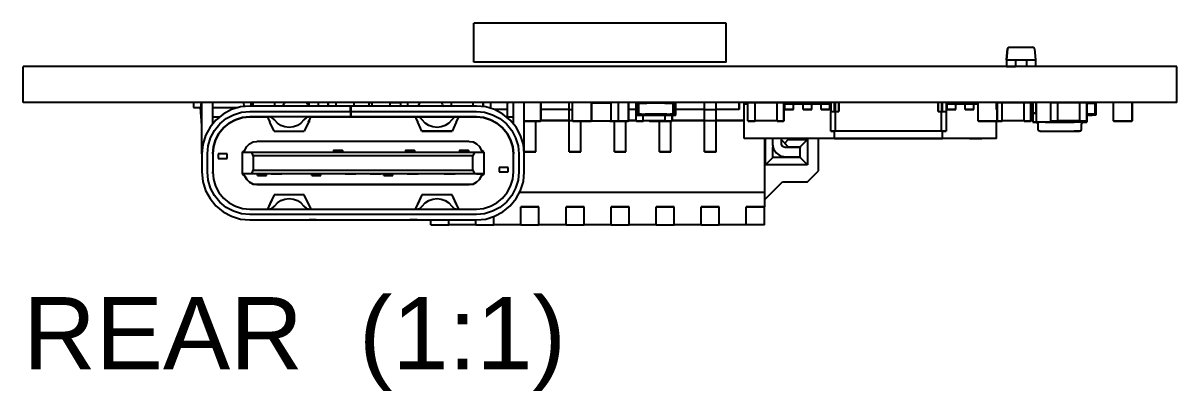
# Model space of a CAD drawing. Header units: millimetres. Extents: x -50 to 227, y -72 to 118.
# Drawn here: x 140.91 to 172.91, y 22.92 to 33.13 of the extents above; entities that cross this region are included whole.
import ezdxf

# ---------------------------------------------------------------- set-up
doc = ezdxf.new("R2010")
doc.units = ezdxf.units.MM
doc.layers.add('LABELS', color=7, linetype='Continuous')
doc.layers.add('VISIBLE', color=7, linetype='Continuous')
doc.styles.get("Standard").update_dxf_attribs({"font": 'arial.ttf'})

msp = doc.modelspace()

# ---------------------------------------------------------------- linework, layer by layer
at = {"layer": 'VISIBLE'}
for points in [[(160.41, 33.127), (153.41, 33.127)], [(153.41, 32.047), (153.41, 33.127)], [(160.41, 32.047), (160.41, 33.127)], [(168.212, 32.412), (168.185, 32.107)], [(168.185, 32.107), (168.212, 32.412)], [(168.262, 32.457), (168.228, 32.444), (168.212, 32.412)], [(168.212, 32.412), (168.228, 32.444), (168.262, 32.457)], [(168.262, 32.457), (168.909, 32.457)], [(168.959, 32.412), (168.943, 32.444), (168.909, 32.457)], [(168.959, 32.412), (168.985, 32.107)], [(160.41, 32.047), (153.41, 32.047)], [(168.185, 32.107), (168.335, 32.107)], [(168.185, 32.107), (168.185, 31.927)], [(168.335, 32.107), (168.435, 32.107)], [(168.435, 32.107), (168.435, 31.927)], [(168.435, 32.107), (168.439, 32.107), (168.45, 32.107), (168.468, 32.107), (168.492, 32.107), (168.52, 32.107), (168.552, 32.107), (168.585, 32.107), (168.619, 32.107), (168.65, 32.107), (168.679, 32.107), (168.703, 32.107), (168.721, 32.107), (168.732, 32.107), (168.735, 32.107)], [(168.735, 32.107), (168.835, 32.107)], [(168.735, 32.107), (168.735, 31.927)], [(168.835, 32.107), (168.985, 32.107)], [(168.985, 32.107), (168.985, 31.927)], [(168.985, 32.107), (168.985, 32.107)], [(172.91, 31.927), (140.91, 31.927)], [(140.91, 30.927), (140.91, 31.927)], [(168.185, 31.927), (168.235, 31.927)], [(168.235, 31.927), (168.335, 31.927)], [(168.335, 31.927), (168.435, 31.927)], [(172.91, 30.927), (172.91, 31.927)], [(172.91, 30.927), (140.91, 30.927)], [(145.845, 30.927), (145.635, 30.927)], [(145.635, 30.927), (145.635, 30.787)], [(145.635, 30.787), (145.835, 30.787)], [(145.845, 30.927), (145.835, 30.787)], [(145.835, 30.787), (145.871, 30.787)], [(145.871, 30.286), (145.835, 30.787)], [(145.871, 29.497), (145.871, 30.927)], [(147.201, 30.827), (146.941, 30.801), (146.692, 30.726), (146.462, 30.603), (146.26, 30.437), (146.095, 30.236), (145.972, 30.006), (145.896, 29.756), (145.871, 29.497)], [(146.171, 30.338), (146.171, 30.927)], [(146.171, 30.787), (146.877, 30.787)], [(147.026, 30.927), (147.033, 30.816)], [(147.235, 30.927), (147.026, 30.927)], [(149.991, 30.827), (147.201, 30.827)], [(147.235, 30.827), (147.235, 30.927)], [(147.291, 30.827), (147.291, 30.839), (147.291, 30.851), (147.291, 30.863), (147.291, 30.873), (147.291, 30.883), (147.291, 30.892), (147.291, 30.9), (147.291, 30.907), (147.291, 30.913), (147.291, 30.918), (147.291, 30.922), (147.291, 30.925), (147.291, 30.926), (147.291, 30.927)], [(147.891, 30.827), (147.891, 30.839), (147.891, 30.851), (147.891, 30.863), (147.891, 30.873), (147.891, 30.883), (147.891, 30.892), (147.891, 30.9), (147.891, 30.907), (147.891, 30.913), (147.891, 30.918), (147.891, 30.922), (147.891, 30.925), (147.891, 30.926), (147.891, 30.927)], [(148.141, 30.877), (148.126, 30.841), (148.091, 30.827)], [(148.141, 30.877), (148.155, 30.912), (148.19, 30.927), (148.19, 30.927)], [(148.791, 30.877), (148.776, 30.912), (148.741, 30.927), (148.741, 30.927)], [(148.791, 30.877), (148.805, 30.841), (148.84, 30.827)], [(148.846, 30.827), (148.846, 30.9), (148.846, 30.927)], [(149.101, 30.827), (149.101, 30.839), (149.101, 30.851), (149.101, 30.863), (149.101, 30.873), (149.101, 30.883), (149.101, 30.892), (149.101, 30.9), (149.101, 30.907), (149.101, 30.913), (149.101, 30.918), (149.101, 30.922), (149.101, 30.925), (149.101, 30.926), (149.101, 30.927)], [(149.361, 30.927), (149.373, 30.915)], [(149.373, 30.827), (149.373, 30.915)], [(149.373, 30.915), (149.373, 30.827)], [(149.373, 30.915), (149.373, 30.827)], [(149.373, 30.827), (149.373, 30.915)], [(149.591, 30.827), (149.591, 30.839), (149.591, 30.851), (149.591, 30.863), (149.591, 30.873), (149.591, 30.883), (149.591, 30.892), (149.591, 30.9), (149.591, 30.907), (149.591, 30.913), (149.591, 30.918), (149.591, 30.922), (149.591, 30.925), (149.591, 30.926), (149.591, 30.927)], [(149.991, 30.677), (149.991, 30.827)], [(150.011, 30.827), (149.991, 30.827)], [(150.011, 30.677), (150.011, 30.827)], [(153.481, 30.827), (150.011, 30.827)], [(150.091, 30.827), (150.091, 30.839), (150.091, 30.851), (150.091, 30.863), (150.091, 30.873), (150.091, 30.883), (150.091, 30.892), (150.091, 30.9), (150.091, 30.907), (150.091, 30.913), (150.091, 30.918), (150.091, 30.922), (150.091, 30.925), (150.091, 30.926), (150.091, 30.927)], [(150.51, 30.907), (150.51, 30.927)], [(150.51, 30.827), (150.51, 30.927)], [(150.51, 30.927), (150.591, 30.927)], [(150.51, 30.827), (150.51, 30.907)], [(150.591, 30.827), (150.591, 30.839), (150.591, 30.851), (150.591, 30.863), (150.591, 30.873), (150.591, 30.883), (150.591, 30.892), (150.591, 30.9), (150.591, 30.907), (150.591, 30.913), (150.591, 30.918), (150.591, 30.922), (150.591, 30.925), (150.591, 30.926), (150.591, 30.927)], [(151.091, 30.927), (151.385, 30.927)], [(151.091, 30.827), (151.091, 30.839), (151.091, 30.851), (151.091, 30.863), (151.091, 30.873), (151.091, 30.883), (151.091, 30.892), (151.091, 30.9), (151.091, 30.907), (151.091, 30.913), (151.091, 30.918), (151.091, 30.922), (151.091, 30.925), (151.091, 30.926), (151.091, 30.927)], [(151.385, 30.915), (151.091, 30.915)], [(151.385, 30.827), (151.385, 30.927)], [(151.581, 30.827), (151.581, 30.839), (151.581, 30.851), (151.581, 30.863), (151.581, 30.873), (151.581, 30.883), (151.581, 30.892), (151.581, 30.9), (151.581, 30.907), (151.581, 30.913), (151.581, 30.918), (151.581, 30.922), (151.581, 30.925), (151.581, 30.926), (151.581, 30.927)], [(151.891, 30.877), (151.876, 30.841), (151.841, 30.827)], [(151.891, 30.877), (151.905, 30.912), (151.94, 30.927), (151.94, 30.927)], [(152.541, 30.877), (152.526, 30.912), (152.491, 30.927), (152.491, 30.927)], [(152.541, 30.877), (152.555, 30.841), (152.59, 30.827)], [(152.791, 30.827), (152.791, 30.839), (152.791, 30.851), (152.791, 30.863), (152.791, 30.873), (152.791, 30.883), (152.791, 30.892), (152.791, 30.9), (152.791, 30.907), (152.791, 30.913), (152.791, 30.918), (152.791, 30.922), (152.791, 30.925), (152.791, 30.926), (152.791, 30.927)], [(153.391, 30.827), (153.391, 30.839), (153.391, 30.851), (153.391, 30.863), (153.391, 30.873), (153.391, 30.883), (153.391, 30.892), (153.391, 30.9), (153.391, 30.907), (153.391, 30.913), (153.391, 30.918), (153.391, 30.922), (153.391, 30.925), (153.391, 30.926), (153.391, 30.927)], [(154.811, 29.497), (154.785, 29.756), (154.709, 30.006), (154.586, 30.236), (154.421, 30.437), (154.219, 30.603), (153.989, 30.726), (153.74, 30.801), (153.481, 30.827)], [(153.66, 30.927), (153.672, 30.915)], [(153.672, 30.915), (153.672, 30.813)], [(153.672, 30.813), (153.672, 30.915)], [(153.672, 30.813), (153.672, 30.915)], [(153.672, 30.915), (153.672, 30.813)], [(153.878, 30.927), (153.878, 30.766)], [(154.348, 30.727), (153.986, 30.727)], [(154.348, 30.915), (154.36, 30.927)], [(154.348, 30.527), (154.348, 30.915)], [(154.511, 30.338), (154.511, 30.927)], [(154.811, 29.497), (154.811, 30.927)], [(155.261, 30.927), (155.273, 30.915)], [(155.273, 30.415), (155.273, 30.915)], [(155.273, 30.915), (155.273, 30.415)], [(155.273, 30.915), (155.273, 30.415)], [(155.273, 30.415), (155.273, 30.915)], [(156.058, 30.727), (155.273, 30.727)], [(156.058, 30.727), (156.058, 30.927)], [(156.058, 30.427), (156.058, 30.727)], [(156.058, 30.727), (156.149, 30.727)], [(156.149, 30.915), (156.161, 30.927)], [(156.149, 30.415), (156.149, 30.915)], [(156.661, 30.927), (156.673, 30.915)], [(156.673, 30.415), (156.673, 30.915)], [(156.673, 30.915), (156.673, 30.415)], [(156.673, 30.915), (156.673, 30.415)], [(156.673, 30.415), (156.673, 30.915)], [(156.673, 30.915), (157.21, 30.915)], [(157.173, 30.915), (157.185, 30.927)], [(157.222, 30.927), (157.21, 30.915)], [(157.21, 30.915), (157.21, 30.415)], [(157.41, 30.915), (157.398, 30.927)], [(157.41, 30.915), (157.41, 30.415)], [(157.685, 30.927), (157.697, 30.915)], [(157.697, 30.915), (157.697, 30.415)], [(157.697, 30.415), (157.697, 30.915)], [(157.697, 30.415), (157.697, 30.915)], [(157.697, 30.915), (157.697, 30.415)], [(157.911, 30.727), (157.697, 30.727)], [(157.911, 30.927), (157.911, 30.577)], [(157.911, 30.915), (157.911, 30.915)], [(157.911, 30.415), (157.911, 30.915)], [(157.961, 30.907), (157.931, 30.907)], [(157.931, 30.907), (157.931, 30.597)], [(157.931, 30.597), (157.931, 30.907)], [(157.931, 30.907), (157.961, 30.907)], [(157.961, 30.927), (157.961, 30.577)], [(158.941, 30.907), (157.981, 30.907)], [(157.981, 30.907), (157.981, 30.597)], [(157.981, 30.597), (157.981, 30.907)], [(157.981, 30.907), (158.211, 30.907)], [(158.211, 30.907), (158.211, 30.927)], [(158.261, 30.907), (158.261, 30.927)], [(158.661, 30.915), (158.261, 30.915)], [(158.273, 30.915), (158.285, 30.927)], [(158.661, 30.927), (158.661, 30.907)], [(158.711, 30.927), (158.711, 30.907)], [(158.711, 30.907), (158.941, 30.907)], [(158.785, 30.927), (158.785, 30.927)], [(158.941, 30.597), (158.941, 30.907)], [(158.941, 30.907), (158.941, 30.597)], [(158.961, 30.577), (158.961, 30.927)], [(158.991, 30.907), (158.961, 30.907)], [(158.961, 30.907), (158.991, 30.907)], [(158.991, 30.597), (158.991, 30.907)], [(158.991, 30.907), (158.991, 30.597)], [(159.011, 30.577), (159.011, 30.927)], [(159.808, 30.727), (159.011, 30.727)], [(159.808, 30.727), (159.808, 30.927)], [(159.808, 30.427), (159.808, 30.727)], [(159.808, 30.727), (160.128, 30.727)], [(160.128, 30.727), (160.128, 30.927)], [(160.768, 30.727), (160.128, 30.727)], [(160.128, 30.427), (160.128, 30.727)], [(160.768, 30.727), (160.768, 30.927)], [(160.768, 30.927), (160.768, 30.727)], [(160.911, 30.877), (160.911, 30.927)], [(161.011, 30.877), (160.911, 30.877)], [(160.911, 29.927), (160.911, 30.877)], [(161.023, 30.927), (161.011, 30.915)], [(161.011, 30.415), (161.011, 30.915)], [(161.023, 30.927), (161.199, 30.927)], [(161.023, 30.927), (161.199, 30.927)], [(161.023, 30.927), (161.199, 30.927)], [(161.199, 30.927), (161.211, 30.915)], [(161.211, 30.915), (161.199, 30.927)], [(161.199, 30.927), (161.211, 30.915)], [(161.211, 30.915), (161.199, 30.927)], [(161.199, 30.927), (161.211, 30.915)], [(161.211, 30.915), (161.199, 30.927)], [(161.811, 30.915), (161.211, 30.915)], [(161.211, 30.415), (161.211, 30.915)], [(161.268, 30.927), (161.268, 30.915)], [(161.268, 30.915), (161.268, 30.927)], [(161.311, 30.915), (161.311, 30.927)], [(161.311, 30.915), (161.311, 30.927)], [(161.311, 30.915), (161.311, 30.927)], [(161.311, 30.915), (161.311, 30.927)], [(161.311, 30.915), (161.311, 30.927)], [(161.311, 30.915), (161.311, 30.927)], [(161.311, 30.915), (161.311, 30.927)], [(161.311, 30.915), (161.311, 30.927)], [(161.311, 30.915), (161.311, 30.927)], [(161.311, 30.915), (161.311, 30.927)], [(161.311, 30.915), (161.311, 30.927)], [(161.311, 30.915), (161.311, 30.927)], [(161.541, 30.915), (161.541, 30.927)], [(161.781, 30.915), (161.781, 30.927)], [(161.781, 30.915), (161.781, 30.927)], [(161.781, 30.915), (161.781, 30.927)], [(161.781, 30.927), (161.781, 30.927)], [(161.823, 30.927), (161.811, 30.915)], [(161.811, 30.915), (161.811, 30.415)], [(161.823, 30.927), (161.999, 30.927)], [(162.011, 30.915), (161.999, 30.927)], [(161.999, 30.927), (162.011, 30.915)], [(162.011, 30.915), (161.999, 30.927)], [(161.999, 30.927), (162.011, 30.915)], [(162.011, 30.915), (161.999, 30.927)], [(161.999, 30.927), (162.011, 30.915)], [(162.011, 30.915), (162.011, 30.415)], [(162.011, 30.415), (162.011, 30.915)], [(162.011, 30.915), (162.011, 30.415)], [(162.011, 30.415), (162.011, 30.915)], [(162.011, 30.915), (162.011, 30.415)], [(162.011, 30.415), (162.011, 30.915)], [(162.041, 30.877), (162.011, 30.877)], [(162.041, 30.727), (162.041, 30.927)], [(162.041, 30.727), (162.041, 30.877)], [(162.281, 30.877), (162.041, 30.877)], [(162.281, 30.727), (162.041, 30.727)], [(162.281, 30.727), (162.041, 30.727)], [(162.281, 30.727), (162.041, 30.727)], [(162.041, 30.727), (162.281, 30.727)], [(162.281, 30.727), (162.281, 30.927)], [(162.281, 30.877), (162.281, 30.927)], [(162.541, 30.877), (162.281, 30.877)], [(162.281, 30.727), (162.281, 30.877)], [(162.541, 30.727), (162.541, 30.927)], [(162.541, 30.727), (162.541, 30.877)], [(162.781, 30.877), (162.541, 30.877)], [(162.781, 30.727), (162.541, 30.727)], [(162.781, 30.727), (162.541, 30.727)], [(162.541, 30.727), (162.781, 30.727)], [(162.781, 30.727), (162.541, 30.727)], [(162.781, 30.727), (162.781, 30.927)], [(162.781, 30.877), (162.781, 30.927)], [(163.041, 30.877), (162.781, 30.877)], [(162.781, 30.727), (162.781, 30.877)], [(163.041, 30.727), (163.041, 30.927)], [(163.041, 30.727), (163.041, 30.877)], [(163.281, 30.877), (163.041, 30.877)], [(163.281, 30.727), (163.041, 30.727)], [(163.281, 30.727), (163.041, 30.727)], [(163.041, 30.727), (163.281, 30.727)], [(163.281, 30.727), (163.041, 30.727)], [(163.281, 30.727), (163.281, 30.927)], [(163.281, 30.877), (163.281, 30.927)], [(163.311, 30.877), (163.281, 30.877)], [(163.281, 30.727), (163.281, 30.877)], [(163.311, 30.927), (163.311, 30.677)], [(163.411, 30.677), (163.411, 30.927)], [(163.436, 30.927), (163.436, 30.677)], [(163.536, 30.677), (163.536, 30.927)], [(163.536, 30.927), (163.536, 30.677)], [(166.286, 30.677), (166.286, 30.927)], [(166.286, 30.927), (166.286, 30.677)], [(166.386, 30.927), (166.386, 30.677)], [(166.411, 30.677), (166.411, 30.927)], [(166.511, 30.927), (166.511, 30.677)], [(166.541, 30.877), (166.511, 30.877)], [(166.541, 30.727), (166.541, 30.927)], [(166.541, 30.727), (166.541, 30.877)], [(166.781, 30.877), (166.541, 30.877)], [(166.781, 30.727), (166.541, 30.727)], [(166.541, 30.727), (166.781, 30.727)], [(166.686, 30.727), (166.541, 30.727)], [(166.781, 30.727), (166.541, 30.727)], [(166.781, 30.727), (166.686, 30.727)], [(166.781, 30.727), (166.781, 30.927)], [(166.781, 30.877), (166.781, 30.927)], [(167.041, 30.877), (166.781, 30.877)], [(166.781, 30.727), (166.781, 30.877)], [(166.986, 30.877), (166.986, 30.927)], [(167.041, 30.727), (167.041, 30.927)], [(167.041, 30.727), (167.041, 30.877)], [(167.281, 30.877), (167.041, 30.877)], [(167.281, 30.727), (167.041, 30.727)], [(167.041, 30.727), (167.281, 30.727)], [(167.281, 30.727), (167.041, 30.727)], [(167.281, 30.727), (167.281, 30.927)], [(167.281, 30.877), (167.281, 30.927)], [(167.281, 30.877), (167.281, 30.927)], [(167.281, 30.927), (167.281, 30.927)], [(167.398, 30.877), (167.281, 30.877)], [(167.281, 30.727), (167.281, 30.877)], [(167.398, 30.915), (167.41, 30.927)], [(167.398, 30.415), (167.398, 30.915)], [(167.91, 30.927), (167.922, 30.915)], [(167.911, 30.927), (167.911, 30.927)], [(167.911, 30.927), (167.911, 30.927)], [(167.911, 30.927), (167.911, 30.927)], [(167.911, 30.927), (167.911, 30.927)], [(167.911, 30.927), (167.911, 30.927)], [(167.911, 30.927), (167.911, 30.927)], [(167.911, 30.927), (167.911, 30.927)], [(167.911, 30.927), (167.911, 30.927)], [(167.911, 30.927), (167.911, 30.927)], [(167.911, 30.927), (167.911, 30.927)], [(167.911, 30.927), (167.911, 30.927)], [(167.911, 30.927), (167.911, 30.927)], [(167.911, 30.927), (168.128, 30.927)], [(167.911, 30.927), (168.049, 30.927)], [(167.911, 30.727), (167.911, 30.915)], [(167.911, 30.727), (167.911, 30.915)], [(167.911, 30.727), (167.911, 30.915)], [(167.911, 30.727), (167.911, 30.915)], [(167.911, 30.727), (167.911, 30.915)], [(167.911, 30.727), (167.911, 30.915)], [(167.911, 30.727), (167.911, 30.915)], [(167.911, 30.727), (167.911, 30.915)], [(167.911, 30.727), (167.911, 30.915)], [(167.911, 30.727), (167.911, 30.915)], [(167.911, 30.727), (167.911, 30.915)], [(167.911, 30.727), (167.911, 30.915)], [(167.922, 30.915), (167.922, 30.415)], [(167.922, 30.415), (167.922, 30.915)], [(167.922, 30.415), (167.922, 30.915)], [(167.922, 30.915), (167.922, 30.415)], [(168.049, 30.927), (168.061, 30.915)], [(168.061, 30.915), (168.049, 30.927)], [(168.661, 30.915), (168.061, 30.915)], [(168.061, 30.415), (168.061, 30.915)], [(168.128, 30.927), (168.16, 30.927)], [(168.128, 30.927), (168.128, 30.915)], [(168.16, 30.927), (168.16, 30.915)], [(168.586, 30.927), (168.586, 30.915)], [(168.628, 30.927), (168.673, 30.927)], [(168.628, 30.915), (168.628, 30.927)], [(168.673, 30.927), (168.661, 30.915)], [(168.661, 30.915), (168.661, 30.415)], [(168.673, 30.927), (168.849, 30.927)], [(168.849, 30.927), (168.878, 30.927)], [(168.861, 30.915), (168.849, 30.927)], [(168.849, 30.927), (168.861, 30.915)], [(168.861, 30.915), (168.861, 30.415)], [(168.861, 30.415), (168.861, 30.915)], [(168.878, 30.927), (168.91, 30.927)], [(168.878, 30.927), (168.878, 30.577)], [(168.878, 30.907), (168.89, 30.907)], [(168.89, 30.907), (168.878, 30.907)], [(168.89, 30.907), (168.89, 30.597)], [(168.89, 30.597), (168.89, 30.907)], [(168.91, 30.927), (168.91, 30.577)], [(168.911, 30.627), (168.911, 30.927)], [(168.911, 30.627), (168.911, 30.927)], [(169.011, 30.927), (169.011, 30.627)], [(169.011, 30.627), (169.011, 30.927)], [(169.011, 30.627), (169.011, 30.927)], [(169.011, 30.927), (169.011, 30.627)], [(169.423, 30.927), (169.411, 30.915)], [(169.411, 30.415), (169.411, 30.915)], [(169.423, 30.927), (169.599, 30.927)], [(169.599, 30.927), (169.611, 30.915)], [(169.611, 30.915), (169.599, 30.927)], [(170.211, 30.915), (169.611, 30.915)], [(169.611, 30.415), (169.611, 30.915)], [(170.223, 30.927), (170.211, 30.915)], [(170.211, 30.915), (170.211, 30.415)], [(170.223, 30.927), (170.399, 30.927)], [(170.411, 30.915), (170.399, 30.927)], [(170.399, 30.927), (170.411, 30.915)], [(170.411, 30.927), (170.411, 30.627)], [(170.411, 30.927), (170.411, 30.627)], [(170.411, 30.627), (170.411, 30.927)], [(170.411, 30.927), (170.66, 30.927)], [(170.411, 30.915), (170.411, 30.415)], [(170.411, 30.415), (170.411, 30.915)], [(170.411, 30.907), (170.64, 30.907)], [(170.64, 30.907), (170.411, 30.907)], [(170.64, 30.907), (170.64, 30.597)], [(170.64, 30.597), (170.64, 30.907)], [(170.66, 30.927), (170.66, 30.577)], [(171.149, 30.915), (171.161, 30.927)], [(171.149, 30.415), (171.149, 30.915)], [(171.661, 30.927), (171.673, 30.915)], [(171.673, 30.415), (171.673, 30.915)], [(171.673, 30.915), (171.673, 30.415)], [(171.673, 30.915), (171.673, 30.415)], [(171.673, 30.415), (171.673, 30.915)], [(146.021, 29.497), (146.043, 29.727), (146.11, 29.948), (146.219, 30.152), (146.366, 30.331), (146.545, 30.478), (146.749, 30.587), (146.97, 30.654), (147.201, 30.677)], [(147.201, 30.527), (147, 30.507), (146.806, 30.448), (146.628, 30.353), (146.472, 30.225), (146.344, 30.069), (146.249, 29.891), (146.19, 29.698), (146.171, 29.497)], [(147.201, 30.527), (147, 30.507), (146.806, 30.448), (146.628, 30.353), (146.472, 30.225), (146.344, 30.069), (146.249, 29.891), (146.19, 29.698), (146.171, 29.497)], [(146.171, 29.497), (146.19, 29.698), (146.249, 29.891), (146.344, 30.069), (146.472, 30.225), (146.628, 30.353), (146.806, 30.448), (147, 30.507), (147.201, 30.527)], [(146.171, 30.527), (146.359, 30.527)], [(147.201, 30.677), (149.991, 30.677)], [(148.871, 30.527), (147.201, 30.527)], [(149.991, 30.527), (147.201, 30.527)], [(147.201, 30.527), (147.686, 30.527)], [(147.721, 30.527), (147.686, 30.527)], [(147.689, 30.52), (147.686, 30.527)], [(147.686, 30.527), (147.69, 30.516), (147.706, 30.483), (147.755, 30.377)], [(147.883, 30.443), (147.812, 30.505), (147.721, 30.527)], [(148.698, 30.443), (148.618, 30.355), (148.52, 30.289), (148.408, 30.247), (148.291, 30.233), (148.173, 30.247), (148.062, 30.289), (147.963, 30.355), (147.883, 30.443)], [(148.861, 30.527), (148.769, 30.505), (148.698, 30.443)], [(148.826, 30.377), (148.875, 30.483), (148.891, 30.516), (148.896, 30.527)], [(148.846, 30.42), (148.846, 30.377)], [(148.896, 30.527), (148.861, 30.527)], [(149.071, 30.527), (149.055, 30.527), (149.012, 30.527), (148.871, 30.527)], [(148.871, 30.527), (149.012, 30.527), (149.055, 30.527), (149.071, 30.527)], [(148.896, 30.527), (148.892, 30.52)], [(148.896, 30.527), (148.896, 30.527)], [(148.896, 30.527), (151.786, 30.527)], [(149.071, 30.527), (149.071, 30.527)], [(149.071, 30.527), (149.071, 30.527)], [(149.386, 30.527), (149.386, 30.527)], [(149.386, 30.527), (149.401, 30.527), (149.444, 30.527), (149.586, 30.527)], [(149.586, 30.527), (149.444, 30.527), (149.401, 30.527), (149.386, 30.527)], [(149.991, 30.677), (149.991, 30.527)], [(150.125, 30.527), (150.033, 30.527), (150.002, 30.527), (149.991, 30.527)], [(149.991, 30.527), (149.991, 30.527)], [(149.991, 30.527), (150.002, 30.527), (150.033, 30.527), (150.125, 30.527)], [(149.991, 30.527), (149.991, 30.527)], [(150.125, 30.527), (150.033, 30.527), (150.002, 30.527), (149.991, 30.527)], [(149.991, 30.527), (149.991, 30.527)], [(149.991, 30.527), (150.002, 30.527), (150.033, 30.527), (150.125, 30.527)], [(150.011, 30.527), (150.011, 30.677)], [(150.011, 30.677), (153.481, 30.677)], [(150.118, 30.527), (150.045, 30.527), (150.011, 30.527)], [(150.011, 30.527), (150.045, 30.527), (150.118, 30.527)], [(150.011, 30.527), (150.011, 30.527)], [(150.118, 30.527), (150.045, 30.527), (150.011, 30.527)], [(150.011, 30.527), (150.045, 30.527), (150.118, 30.527)], [(153.481, 30.527), (150.011, 30.527)], [(150.556, 30.527), (150.118, 30.527)], [(150.556, 30.527), (150.118, 30.527)], [(150.563, 30.527), (150.125, 30.527)], [(150.563, 30.527), (150.125, 30.527)], [(150.691, 30.527), (150.679, 30.527), (150.648, 30.527), (150.556, 30.527)], [(150.556, 30.527), (150.648, 30.527), (150.679, 30.527), (150.691, 30.527)], [(150.691, 30.527), (150.679, 30.527), (150.648, 30.527), (150.556, 30.527)], [(150.556, 30.527), (150.648, 30.527), (150.679, 30.527), (150.691, 30.527)], [(150.671, 30.527), (150.636, 30.527), (150.563, 30.527)], [(150.563, 30.527), (150.636, 30.527), (150.671, 30.527)], [(150.671, 30.527), (150.636, 30.527), (150.563, 30.527)], [(150.563, 30.527), (150.636, 30.527), (150.671, 30.527)], [(150.691, 30.527), (150.691, 30.527)], [(150.691, 30.527), (150.691, 30.527)], [(150.691, 30.527), (150.691, 30.527)], [(151.096, 30.527), (151.237, 30.527), (151.28, 30.527), (151.296, 30.527)], [(151.296, 30.527), (151.28, 30.527), (151.237, 30.527), (151.096, 30.527)], [(151.296, 30.527), (151.296, 30.527)], [(151.611, 30.527), (151.611, 30.527)], [(151.811, 30.527), (151.669, 30.527), (151.626, 30.527), (151.611, 30.527)], [(151.611, 30.527), (151.611, 30.527)], [(151.611, 30.527), (151.626, 30.527), (151.669, 30.527), (151.811, 30.527)], [(151.786, 30.527), (151.786, 30.527)], [(151.821, 30.527), (151.786, 30.527)], [(151.789, 30.52), (151.786, 30.527)], [(151.786, 30.527), (151.79, 30.516), (151.806, 30.483), (151.855, 30.377)], [(151.811, 30.527), (153.481, 30.527)], [(151.983, 30.443), (151.912, 30.505), (151.821, 30.527)], [(152.798, 30.443), (152.718, 30.355), (152.62, 30.289), (152.508, 30.247), (152.391, 30.233), (152.273, 30.247), (152.162, 30.289), (152.063, 30.355), (151.983, 30.443)], [(152.961, 30.527), (152.869, 30.505), (152.798, 30.443)], [(152.926, 30.377), (152.975, 30.483), (152.991, 30.516), (152.996, 30.527)], [(152.996, 30.527), (152.961, 30.527)], [(152.996, 30.527), (152.992, 30.52)], [(152.996, 30.527), (153.481, 30.527)], [(153.481, 30.677), (153.711, 30.654), (153.932, 30.587), (154.136, 30.478), (154.315, 30.331), (154.462, 30.152), (154.571, 29.948), (154.638, 29.727), (154.661, 29.497)], [(153.481, 30.527), (153.681, 30.507), (153.875, 30.448), (154.053, 30.353), (154.209, 30.225), (154.337, 30.069), (154.432, 29.891), (154.491, 29.698), (154.511, 29.497)], [(154.511, 29.497), (154.491, 29.698), (154.432, 29.891), (154.337, 30.069), (154.209, 30.225), (154.053, 30.353), (153.875, 30.448), (153.681, 30.507), (153.481, 30.527)], [(153.481, 30.527), (153.681, 30.507), (153.875, 30.448), (154.053, 30.353), (154.209, 30.225), (154.337, 30.069), (154.432, 29.891), (154.491, 29.698), (154.511, 29.497)], [(154.322, 30.527), (154.511, 30.527)], [(154.86, 30.403), (154.811, 30.403)], [(154.811, 30.403), (154.86, 30.403)], [(154.811, 30.403), (154.86, 30.403)], [(154.86, 30.403), (154.811, 30.403)], [(154.811, 30.403), (155.261, 30.403)], [(155.261, 30.403), (154.811, 30.403)], [(155.261, 30.403), (154.811, 30.403)], [(154.811, 30.403), (155.261, 30.403)], [(154.86, 30.403), (154.86, 30.403)], [(155.128, 29.702), (155.128, 30.403)], [(155.261, 30.403), (155.273, 30.415)], [(155.261, 30.403), (155.273, 30.415)], [(155.273, 30.415), (155.261, 30.403)], [(155.273, 30.415), (155.261, 30.403)], [(156.058, 30.427), (155.273, 30.427)], [(155.273, 30.427), (156.058, 30.427)], [(156.058, 29.702), (156.058, 30.427)], [(156.058, 30.427), (156.149, 30.427)], [(156.058, 30.427), (156.149, 30.427)], [(156.149, 30.415), (156.161, 30.403)], [(156.149, 30.415), (156.161, 30.403)], [(156.161, 30.403), (156.149, 30.415)], [(156.161, 30.403), (156.149, 30.415)], [(156.161, 30.403), (156.661, 30.403)], [(156.661, 30.403), (156.161, 30.403)], [(156.661, 30.403), (156.161, 30.403)], [(156.161, 30.403), (156.661, 30.403)], [(156.378, 29.702), (156.378, 30.403)], [(156.422, 30.403), (156.422, 30.403)], [(156.422, 30.403), (156.598, 30.403)], [(156.661, 30.403), (156.673, 30.415)], [(156.661, 30.403), (156.673, 30.415)], [(156.673, 30.415), (156.661, 30.403)], [(156.673, 30.415), (156.661, 30.403)], [(156.673, 30.415), (157.21, 30.415)], [(157.185, 30.403), (157.173, 30.415)], [(157.185, 30.403), (157.173, 30.415)], [(157.173, 30.415), (157.185, 30.403)], [(157.173, 30.415), (157.185, 30.403)], [(157.222, 30.403), (157.185, 30.403)], [(157.185, 30.403), (157.685, 30.403)], [(157.185, 30.403), (157.685, 30.403)], [(157.685, 30.403), (157.185, 30.403)], [(157.21, 30.415), (157.222, 30.403)], [(157.222, 30.403), (157.21, 30.415)], [(157.222, 30.403), (157.398, 30.403)], [(157.398, 30.403), (157.222, 30.403)], [(157.308, 29.702), (157.308, 30.403)], [(157.41, 30.415), (157.398, 30.403)], [(157.398, 30.403), (157.41, 30.415)], [(157.685, 30.403), (157.398, 30.403)], [(157.628, 29.702), (157.628, 30.403)], [(157.697, 30.415), (157.685, 30.403)], [(157.697, 30.415), (157.685, 30.403)], [(157.685, 30.403), (157.697, 30.415)], [(157.685, 30.403), (157.697, 30.415)], [(157.911, 30.427), (157.697, 30.427)], [(157.697, 30.427), (157.911, 30.427)], [(157.911, 30.577), (157.961, 30.577)], [(157.911, 30.415), (157.923, 30.403)], [(158.099, 30.403), (157.923, 30.403)], [(157.923, 30.403), (158.099, 30.403)], [(158.104, 30.403), (157.928, 30.403)], [(157.928, 30.403), (158.104, 30.403)], [(157.931, 30.597), (157.961, 30.597)], [(157.961, 30.597), (157.931, 30.597)], [(157.961, 30.577), (158.061, 30.577)], [(157.981, 30.597), (158.941, 30.597)], [(158.061, 30.597), (157.981, 30.597)], [(158.011, 30.577), (158.061, 30.577)], [(158.061, 30.597), (158.161, 30.597)], [(158.061, 30.597), (158.061, 30.577)], [(158.061, 30.577), (158.161, 30.577)], [(158.111, 30.415), (158.099, 30.403)], [(158.099, 30.403), (158.111, 30.415)], [(158.116, 30.415), (158.104, 30.403)], [(158.104, 30.403), (158.116, 30.415)], [(158.111, 30.415), (158.111, 30.577)], [(158.711, 30.415), (158.111, 30.415)], [(158.761, 30.597), (158.161, 30.597)], [(158.161, 30.597), (158.161, 30.577)], [(158.161, 30.577), (158.211, 30.577)], [(158.161, 30.577), (158.761, 30.577)], [(158.285, 30.403), (158.273, 30.415)], [(158.285, 30.403), (158.273, 30.415)], [(158.273, 30.415), (158.285, 30.403)], [(158.273, 30.415), (158.285, 30.403)], [(158.723, 30.403), (158.285, 30.403)], [(158.285, 30.403), (158.723, 30.403)], [(158.285, 30.403), (158.785, 30.403)], [(158.785, 30.403), (158.285, 30.403)], [(158.558, 29.702), (158.558, 30.403)], [(158.711, 30.577), (158.761, 30.577)], [(158.711, 30.577), (158.711, 30.415)], [(158.723, 30.403), (158.711, 30.415)], [(158.899, 30.403), (158.723, 30.403)], [(158.723, 30.403), (158.899, 30.403)], [(158.904, 30.403), (158.728, 30.403)], [(158.728, 30.403), (158.904, 30.403)], [(158.761, 30.597), (158.761, 30.577)], [(158.761, 30.597), (158.861, 30.597)], [(158.761, 30.577), (158.861, 30.577)], [(158.785, 30.403), (158.785, 30.403)], [(158.785, 30.403), (158.785, 30.403)], [(158.861, 30.597), (158.861, 30.577)], [(158.941, 30.597), (158.861, 30.597)], [(158.861, 30.577), (158.911, 30.577)], [(158.861, 30.577), (158.961, 30.577)], [(158.878, 29.702), (158.878, 30.403)], [(158.911, 30.415), (158.899, 30.403)], [(158.899, 30.403), (158.911, 30.415)], [(158.916, 30.415), (158.904, 30.403)], [(158.904, 30.403), (158.916, 30.415)], [(158.911, 30.577), (158.911, 30.415)], [(158.911, 30.415), (158.911, 30.577)], [(158.916, 30.577), (158.916, 30.415)], [(158.916, 30.415), (158.916, 30.577)], [(159.808, 30.427), (158.916, 30.427)], [(158.916, 30.427), (159.808, 30.427)], [(158.961, 30.597), (158.991, 30.597)], [(158.991, 30.597), (158.961, 30.597)], [(158.961, 30.577), (159.011, 30.577)], [(159.808, 29.702), (159.808, 30.427)], [(159.808, 30.427), (160.128, 30.427)], [(159.808, 30.427), (160.128, 30.427)], [(160.911, 30.427), (160.128, 30.427)], [(160.128, 30.427), (160.911, 30.427)], [(160.128, 29.702), (160.128, 30.427)], [(161.011, 30.415), (161.023, 30.403)], [(161.199, 30.403), (161.023, 30.403)], [(161.023, 30.403), (161.199, 30.403)], [(161.199, 30.403), (161.023, 30.403)], [(161.023, 30.403), (161.199, 30.403)], [(161.199, 30.403), (161.023, 30.403)], [(161.023, 30.403), (161.199, 30.403)], [(161.211, 30.415), (161.199, 30.403)], [(161.199, 30.403), (161.211, 30.415)], [(161.211, 30.415), (161.199, 30.403)], [(161.199, 30.403), (161.211, 30.415)], [(161.211, 30.415), (161.199, 30.403)], [(161.199, 30.403), (161.211, 30.415)], [(161.811, 30.415), (161.211, 30.415)], [(161.823, 30.403), (161.811, 30.415)], [(161.999, 30.403), (161.823, 30.403)], [(161.823, 30.403), (161.999, 30.403)], [(161.999, 30.403), (161.823, 30.403)], [(161.823, 30.403), (161.999, 30.403)], [(161.999, 30.403), (161.823, 30.403)], [(161.823, 30.403), (161.999, 30.403)], [(162.011, 30.415), (161.999, 30.403)], [(161.999, 30.403), (162.011, 30.415)], [(162.011, 30.415), (161.999, 30.403)], [(161.999, 30.403), (162.011, 30.415)], [(162.011, 30.415), (161.999, 30.403)], [(161.999, 30.403), (162.011, 30.415)], [(163.311, 30.127), (163.311, 30.677)], [(163.311, 30.677), (163.399, 30.677), (163.436, 30.677)], [(163.311, 30.677), (163.399, 30.677), (163.436, 30.677)], [(163.436, 30.677), (163.436, 30.127)], [(163.436, 30.677), (163.536, 30.677)], [(163.436, 30.677), (163.536, 30.677)], [(163.512, 30.677), (163.536, 30.677)], [(166.286, 30.677), (166.386, 30.677)], [(166.286, 30.677), (166.309, 30.677)], [(166.286, 30.677), (166.386, 30.677)], [(166.386, 30.127), (166.386, 30.677)], [(166.386, 30.677), (166.422, 30.677), (166.511, 30.677)], [(166.386, 30.677), (166.422, 30.677), (166.511, 30.677)], [(166.511, 30.677), (166.511, 30.127)], [(167.41, 30.403), (167.398, 30.415)], [(167.41, 30.403), (167.398, 30.415)], [(167.398, 30.415), (167.41, 30.403)], [(167.398, 30.415), (167.41, 30.403)], [(167.91, 30.403), (167.41, 30.403)], [(167.41, 30.403), (167.91, 30.403)], [(167.41, 30.403), (167.91, 30.403)], [(167.91, 30.403), (167.41, 30.403)], [(167.922, 30.415), (167.91, 30.403)], [(167.922, 30.415), (167.91, 30.403)], [(167.91, 30.403), (167.922, 30.415)], [(167.91, 30.403), (167.922, 30.415)], [(167.911, 29.927), (167.911, 30.403)], [(168.049, 30.403), (167.911, 30.403)], [(167.911, 30.403), (168.049, 30.403)], [(168.061, 30.415), (168.049, 30.403)], [(168.049, 30.403), (168.061, 30.415)], [(168.661, 30.415), (168.061, 30.415)], [(168.673, 30.403), (168.661, 30.415)], [(168.849, 30.403), (168.673, 30.403)], [(168.673, 30.403), (168.849, 30.403)], [(168.861, 30.415), (168.849, 30.403)], [(168.849, 30.403), (168.861, 30.415)], [(168.878, 30.577), (168.861, 30.577)], [(168.89, 30.597), (168.878, 30.597)], [(168.878, 30.597), (168.89, 30.597)], [(168.91, 30.577), (168.878, 30.577)], [(168.911, 30.627), (168.911, 30.377)], [(168.911, 30.377), (168.911, 30.627)], [(168.911, 30.627), (168.981, 30.627), (169.011, 30.627)], [(169.011, 30.627), (168.981, 30.627), (168.911, 30.627)], [(168.983, 30.627), (169.011, 30.627)], [(168.983, 30.627), (169.011, 30.627)], [(169.011, 30.627), (169.011, 30.377)], [(169.411, 30.415), (169.423, 30.403)], [(169.599, 30.403), (169.423, 30.403)], [(169.423, 30.403), (169.599, 30.403)], [(169.611, 30.415), (169.599, 30.403)], [(169.599, 30.403), (169.611, 30.415)], [(170.211, 30.415), (169.611, 30.415)], [(170.223, 30.403), (170.211, 30.415)], [(170.399, 30.403), (170.223, 30.403)], [(170.223, 30.403), (170.399, 30.403)], [(170.311, 30.403), (170.311, 30.377)], [(170.311, 30.377), (170.311, 30.403)], [(170.411, 30.415), (170.399, 30.403)], [(170.399, 30.403), (170.411, 30.415)], [(170.411, 30.377), (170.411, 30.627)], [(170.411, 30.627), (170.411, 30.627)], [(170.411, 30.627), (170.411, 30.627)], [(170.411, 30.627), (170.411, 30.377)], [(170.411, 30.627), (170.411, 30.627)], [(170.411, 30.627), (170.411, 30.627)], [(170.64, 30.597), (170.411, 30.597)], [(170.411, 30.597), (170.46, 30.597)], [(170.46, 30.577), (170.411, 30.577)], [(170.46, 30.597), (170.46, 30.577)], [(170.46, 30.597), (170.56, 30.597)], [(170.46, 30.597), (170.46, 30.577)], [(170.46, 30.577), (170.56, 30.577)], [(170.56, 30.597), (170.64, 30.597)], [(170.56, 30.597), (170.56, 30.577)], [(170.66, 30.577), (170.56, 30.577)], [(171.149, 30.415), (171.161, 30.403)], [(171.149, 30.415), (171.161, 30.403)], [(171.161, 30.403), (171.149, 30.415)], [(171.161, 30.403), (171.149, 30.415)], [(171.161, 30.403), (171.661, 30.403)], [(171.661, 30.403), (171.161, 30.403)], [(171.661, 30.403), (171.161, 30.403)], [(171.161, 30.403), (171.661, 30.403)], [(171.661, 30.403), (171.673, 30.415)], [(171.661, 30.403), (171.673, 30.415)], [(171.673, 30.415), (171.661, 30.403)], [(171.673, 30.415), (171.661, 30.403)], [(147.872, 30.127), (147.755, 30.377)], [(147.872, 30.127), (148.709, 30.127)], [(148.826, 30.377), (148.709, 30.127)], [(151.972, 30.127), (151.855, 30.377)], [(152.809, 30.127), (151.972, 30.127)], [(152.809, 30.127), (151.972, 30.127)], [(151.972, 30.127), (152.809, 30.127)], [(152.926, 30.377), (152.809, 30.127)], [(163.436, 30.127), (163.399, 30.127), (163.311, 30.127)], [(163.311, 30.127), (163.311, 30.127)], [(163.311, 30.127), (163.411, 30.127)], [(163.511, 30.127), (163.44, 30.127), (163.411, 30.127)], [(163.411, 29.927), (163.411, 30.127)], [(166.386, 30.127), (163.436, 30.127)], [(163.436, 30.127), (163.436, 30.127)], [(166.311, 30.127), (163.511, 30.127)], [(166.411, 30.127), (166.381, 30.127), (166.311, 30.127)], [(166.386, 30.127), (166.386, 30.127)], [(166.511, 30.127), (166.422, 30.127), (166.386, 30.127)], [(166.411, 30.127), (166.511, 30.127)], [(166.411, 29.927), (166.411, 30.127)], [(166.511, 30.127), (166.511, 30.127)], [(169.011, 30.377), (168.981, 30.377), (168.911, 30.377)], [(168.911, 30.377), (168.981, 30.377), (169.011, 30.377)], [(170.311, 30.377), (169.011, 30.377)], [(169.011, 30.377), (169.011, 30.377)], [(169.011, 30.377), (169.011, 30.377)], [(169.261, 30.377), (169.084, 30.377), (169.028, 30.377), (169.011, 30.377)], [(169.011, 30.377), (169.055, 30.349)], [(169.011, 30.377), (169.046, 30.362), (169.061, 30.327)], [(169.011, 30.377), (169.011, 30.377)], [(169.011, 30.377), (169.012, 30.377)], [(169.012, 30.377), (169.012, 30.377), (169.02, 30.376)], [(169.029, 30.373), (169.04, 30.367)], [(169.046, 30.362), (169.046, 30.362), (169.055, 30.349)], [(169.061, 30.177), (169.061, 30.327)], [(169.061, 30.177), (169.061, 30.177)], [(169.111, 30.127), (169.075, 30.141), (169.061, 30.177)], [(169.111, 30.127), (169.077, 30.14)], [(169.111, 30.127), (169.147, 30.127)], [(169.147, 30.127), (169.155, 30.127)], [(169.147, 30.127), (169.155, 30.127)], [(169.155, 30.127), (169.261, 30.127)], [(170.061, 30.377), (169.261, 30.377)], [(169.261, 30.377), (170.061, 30.377)], [(169.261, 30.127), (170.061, 30.127)], [(169.261, 30.127), (169.261, 30.127)], [(169.261, 30.127), (170.061, 30.127)], [(169.261, 30.127), (169.261, 30.127)], [(170.311, 30.377), (170.293, 30.377), (170.237, 30.377), (170.061, 30.377)], [(170.061, 30.127), (170.167, 30.127), (170.207, 30.127), (170.211, 30.127)], [(170.213, 30.127), (170.212, 30.127), (170.211, 30.127), (170.166, 30.127), (170.061, 30.127)], [(170.211, 30.127), (170.246, 30.141), (170.261, 30.177)], [(170.211, 30.127), (170.246, 30.141), (170.261, 30.177)], [(170.23, 30.131), (170.219, 30.127)], [(170.252, 30.149), (170.246, 30.141), (170.239, 30.136)], [(170.26, 30.17), (170.257, 30.158)], [(170.311, 30.377), (170.275, 30.362), (170.261, 30.327)], [(170.311, 30.377), (170.275, 30.362), (170.261, 30.327)], [(170.261, 30.327), (170.275, 30.362), (170.309, 30.377), (170.309, 30.377)], [(170.261, 30.177), (170.261, 30.327)], [(170.261, 30.177), (170.261, 30.327)], [(170.261, 30.177), (170.261, 30.177)], [(170.309, 30.377), (170.31, 30.377)], [(170.31, 30.377), (170.311, 30.377)], [(170.31, 30.377), (170.311, 30.377)], [(170.31, 30.377), (170.311, 30.377)], [(170.311, 30.377), (170.31, 30.377)], [(170.311, 30.377), (170.34, 30.377), (170.411, 30.377)], [(170.411, 30.377), (170.34, 30.377), (170.311, 30.377)], [(170.311, 30.377), (170.311, 30.377), (170.311, 30.377)], [(147.063, 29.607), (147.112, 29.702), (147.191, 29.781), (147.291, 29.831), (147.396, 29.847)], [(153.286, 29.847), (147.396, 29.847)], [(153.286, 29.847), (153.39, 29.831), (153.49, 29.781), (153.569, 29.702), (153.618, 29.607)], [(163.411, 29.927), (160.911, 29.927)], [(161.468, 29.927), (161.468, 28.427)], [(161.503, 29.197), (161.503, 29.927)], [(161.693, 29.927), (161.693, 29.772)], [(161.693, 29.772), (161.72, 29.638), (161.796, 29.524), (161.909, 29.448), (162.043, 29.422)], [(161.693, 29.772), (161.703, 29.689)], [(161.943, 29.772), (161.943, 29.927)], [(162.133, 29.697), (161.943, 29.887)], [(162.033, 29.797), (161.943, 29.887)], [(162.043, 29.672), (161.972, 29.701), (161.943, 29.772)], [(162.133, 29.897), (162.033, 29.797)], [(162.133, 29.697), (162.033, 29.797)], [(162.133, 29.927), (162.133, 29.897)], [(162.133, 29.897), (162.663, 29.897)], [(162.463, 29.697), (162.663, 29.897)], [(162.663, 29.897), (162.663, 29.197)], [(162.968, 29.027), (162.968, 29.927)], [(163.511, 29.927), (163.44, 29.927), (163.411, 29.927)], [(163.411, 29.927), (163.44, 29.927), (163.511, 29.927)], [(166.311, 29.927), (163.511, 29.927)], [(163.511, 29.927), (163.54, 29.927), (163.611, 29.927)], [(163.611, 29.927), (163.54, 29.927), (163.511, 29.927)], [(163.511, 29.927), (163.54, 29.927), (163.611, 29.927)], [(163.611, 29.927), (163.54, 29.927), (163.511, 29.927)], [(163.611, 29.927), (166.211, 29.927)], [(166.211, 29.927), (163.611, 29.927)], [(166.009, 29.927), (165.936, 29.927), (165.905, 29.927)], [(165.905, 29.927), (165.936, 29.927), (166.009, 29.927)], [(166.009, 29.927), (165.936, 29.927), (165.905, 29.927)], [(165.905, 29.927), (165.936, 29.927), (166.009, 29.927)], [(166.009, 29.927), (166.083, 29.927), (166.114, 29.927)], [(166.114, 29.927), (166.083, 29.927), (166.009, 29.927)], [(166.009, 29.927), (166.083, 29.927), (166.114, 29.927)], [(166.114, 29.927), (166.083, 29.927), (166.009, 29.927)], [(166.311, 29.927), (166.281, 29.927), (166.211, 29.927)], [(166.211, 29.927), (166.281, 29.927), (166.311, 29.927)], [(166.211, 29.927), (166.281, 29.927), (166.311, 29.927)], [(166.311, 29.927), (166.281, 29.927), (166.211, 29.927)], [(166.411, 29.927), (166.381, 29.927), (166.311, 29.927)], [(166.311, 29.927), (166.381, 29.927), (166.411, 29.927)], [(167.911, 29.927), (166.411, 29.927)], [(167.5, 29.927), (167.154, 29.927)], [(167.154, 29.927), (167.5, 29.927)], [(167.154, 29.927), (167.5, 29.927)], [(167.5, 29.927), (167.154, 29.927)], [(145.871, 29.497), (145.871, 28.997)], [(146.021, 28.997), (146.021, 29.497)], [(146.171, 29.497), (146.171, 28.997)], [(146.571, 29.497), (146.321, 29.497)], [(146.321, 29.497), (146.321, 29.372)], [(146.571, 29.497), (146.321, 29.497)], [(146.571, 29.372), (146.571, 29.497)], [(147.063, 29.607), (146.996, 29.558)], [(146.996, 29.547), (146.996, 29.558)], [(146.996, 29.547), (146.996, 29.553)], [(146.996, 29.547), (147.256, 29.547)], [(146.996, 28.947), (146.996, 29.547)], [(147.063, 29.607), (147.063, 29.607)], [(147.256, 29.547), (153.426, 29.547)], [(147.296, 29.447), (147.256, 29.547)], [(147.296, 29.447), (147.296, 29.047)], [(153.386, 29.447), (147.296, 29.447)], [(149.516, 29.597), (149.516, 29.597), (149.516, 29.596), (149.516, 29.594), (149.516, 29.593), (149.516, 29.59), (149.516, 29.587), (149.516, 29.584), (149.516, 29.58), (149.516, 29.576), (149.516, 29.571), (149.516, 29.565), (149.516, 29.56), (149.516, 29.553), (149.516, 29.547)], [(149.766, 29.597), (149.516, 29.597)], [(149.766, 29.597), (149.766, 29.597), (149.766, 29.596), (149.766, 29.594), (149.766, 29.593), (149.766, 29.59), (149.766, 29.587), (149.766, 29.584), (149.766, 29.58), (149.766, 29.576), (149.766, 29.571), (149.766, 29.565), (149.766, 29.56), (149.766, 29.553), (149.766, 29.547)], [(151.516, 29.597), (151.516, 29.597), (151.516, 29.596), (151.516, 29.594), (151.516, 29.593), (151.516, 29.59), (151.516, 29.587), (151.516, 29.584), (151.516, 29.58), (151.516, 29.576), (151.516, 29.571), (151.516, 29.565), (151.516, 29.56), (151.516, 29.553), (151.516, 29.547)], [(151.766, 29.597), (151.516, 29.597)], [(151.766, 29.597), (151.766, 29.597), (151.766, 29.596), (151.766, 29.594), (151.766, 29.593), (151.766, 29.59), (151.766, 29.587), (151.766, 29.584), (151.766, 29.58), (151.766, 29.576), (151.766, 29.571), (151.766, 29.565), (151.766, 29.56), (151.766, 29.553), (151.766, 29.547)], [(153.016, 29.597), (153.016, 29.597), (153.016, 29.596), (153.016, 29.594), (153.016, 29.593), (153.016, 29.59), (153.016, 29.587), (153.016, 29.584), (153.016, 29.58), (153.016, 29.576), (153.016, 29.571), (153.016, 29.565), (153.016, 29.56), (153.016, 29.553), (153.016, 29.547)], [(153.266, 29.597), (153.016, 29.597)], [(153.266, 29.597), (153.266, 29.597), (153.266, 29.596), (153.266, 29.594), (153.266, 29.593), (153.266, 29.59), (153.266, 29.587), (153.266, 29.584), (153.266, 29.58), (153.266, 29.576), (153.266, 29.571), (153.266, 29.565), (153.266, 29.56), (153.266, 29.553), (153.266, 29.547)], [(153.426, 29.547), (153.386, 29.447)], [(153.386, 29.047), (153.386, 29.447)], [(153.426, 29.547), (153.686, 29.547)], [(153.618, 29.607), (153.618, 29.607)], [(153.686, 29.558), (153.618, 29.607)], [(153.686, 29.547), (153.686, 29.558)], [(153.686, 29.547), (153.686, 28.947)], [(154.511, 28.997), (154.511, 29.497)], [(154.661, 29.497), (154.661, 28.997)], [(155.128, 29.552), (154.811, 29.552)], [(154.811, 29.552), (155.128, 29.552)], [(154.811, 28.997), (154.811, 29.497)], [(155.128, 29.552), (155.128, 29.553), (155.128, 29.556), (155.128, 29.56), (155.128, 29.567), (155.128, 29.575), (155.128, 29.585), (155.128, 29.596), (155.128, 29.608), (155.128, 29.622), (155.128, 29.637), (155.128, 29.652), (155.128, 29.668), (155.128, 29.685), (155.128, 29.702)], [(156.058, 29.552), (156.058, 29.553), (156.058, 29.556), (156.058, 29.56), (156.058, 29.567), (156.058, 29.575), (156.058, 29.585), (156.058, 29.596), (156.058, 29.608), (156.058, 29.622), (156.058, 29.637), (156.058, 29.652), (156.058, 29.668), (156.058, 29.685), (156.058, 29.702)], [(156.378, 29.552), (156.058, 29.552)], [(156.058, 29.552), (156.378, 29.552)], [(156.378, 29.552), (156.378, 29.553), (156.378, 29.556), (156.378, 29.56), (156.378, 29.567), (156.378, 29.575), (156.378, 29.585), (156.378, 29.596), (156.378, 29.608), (156.378, 29.622), (156.378, 29.637), (156.378, 29.652), (156.378, 29.668), (156.378, 29.685), (156.378, 29.702)], [(157.308, 29.552), (157.308, 29.553), (157.308, 29.556), (157.308, 29.56), (157.308, 29.567), (157.308, 29.575), (157.308, 29.585), (157.308, 29.596), (157.308, 29.608), (157.308, 29.622), (157.308, 29.637), (157.308, 29.652), (157.308, 29.668), (157.308, 29.685), (157.308, 29.702)], [(157.628, 29.552), (157.308, 29.552)], [(157.308, 29.552), (157.628, 29.552)], [(157.628, 29.552), (157.628, 29.553), (157.628, 29.556), (157.628, 29.56), (157.628, 29.567), (157.628, 29.575), (157.628, 29.585), (157.628, 29.596), (157.628, 29.608), (157.628, 29.622), (157.628, 29.637), (157.628, 29.652), (157.628, 29.668), (157.628, 29.685), (157.628, 29.702)], [(158.558, 29.552), (158.558, 29.553), (158.558, 29.556), (158.558, 29.56), (158.558, 29.567), (158.558, 29.575), (158.558, 29.585), (158.558, 29.596), (158.558, 29.608), (158.558, 29.622), (158.558, 29.637), (158.558, 29.652), (158.558, 29.668), (158.558, 29.685), (158.558, 29.702)], [(158.878, 29.552), (158.558, 29.552)], [(158.558, 29.552), (158.878, 29.552)], [(158.878, 29.552), (158.878, 29.553), (158.878, 29.556), (158.878, 29.56), (158.878, 29.567), (158.878, 29.575), (158.878, 29.585), (158.878, 29.596), (158.878, 29.608), (158.878, 29.622), (158.878, 29.637), (158.878, 29.652), (158.878, 29.668), (158.878, 29.685), (158.878, 29.702)], [(159.808, 29.552), (159.808, 29.553), (159.808, 29.556), (159.808, 29.56), (159.808, 29.567), (159.808, 29.575), (159.808, 29.585), (159.808, 29.596), (159.808, 29.608), (159.808, 29.622), (159.808, 29.637), (159.808, 29.652), (159.808, 29.668), (159.808, 29.685), (159.808, 29.702)], [(160.128, 29.552), (159.808, 29.552)], [(159.808, 29.552), (160.128, 29.552)], [(160.128, 29.552), (160.128, 29.553), (160.128, 29.556), (160.128, 29.56), (160.128, 29.567), (160.128, 29.575), (160.128, 29.585), (160.128, 29.596), (160.128, 29.608), (160.128, 29.622), (160.128, 29.637), (160.128, 29.652), (160.128, 29.668), (160.128, 29.685), (160.128, 29.702)], [(161.703, 29.397), (161.703, 29.689)], [(162.463, 29.672), (162.043, 29.672)], [(162.133, 29.697), (162.463, 29.697)], [(162.133, 29.697), (162.463, 29.697)], [(162.463, 29.697), (162.463, 29.672)], [(162.463, 29.422), (162.463, 29.672)], [(146.321, 29.372), (146.571, 29.372)], [(154.111, 29.122), (154.111, 28.997)], [(154.361, 29.122), (154.111, 29.122)], [(154.361, 29.122), (154.111, 29.122)], [(154.361, 28.997), (154.361, 29.122)], [(161.703, 29.397), (161.503, 29.197)], [(162.663, 29.197), (161.503, 29.197)], [(162.463, 29.397), (161.703, 29.397)], [(162.043, 29.422), (162.463, 29.422)], [(162.463, 29.422), (162.463, 29.397)], [(162.463, 29.397), (162.663, 29.197)], [(145.871, 28.997), (145.896, 28.737), (145.972, 28.488), (146.095, 28.258), (146.26, 28.056), (146.462, 27.891), (146.692, 27.768), (146.941, 27.692), (147.201, 27.667)], [(147.201, 27.817), (146.97, 27.839), (146.749, 27.907), (146.545, 28.016), (146.366, 28.162), (146.219, 28.341), (146.11, 28.545), (146.043, 28.767), (146.021, 28.997)], [(146.171, 28.997), (146.19, 28.796), (146.249, 28.603), (146.344, 28.425), (146.472, 28.268), (146.628, 28.14), (146.806, 28.045), (147, 27.987), (147.201, 27.967)], [(146.171, 28.954), (146.171, 28.997)], [(146.996, 28.947), (146.996, 28.947)], [(146.996, 28.947), (146.996, 28.935)], [(146.996, 28.947), (146.996, 28.947)], [(147.416, 28.947), (146.996, 28.947)], [(147.256, 28.947), (146.996, 28.947)], [(147.196, 28.947), (147.181, 28.947), (147.14, 28.947), (146.996, 28.947)], [(147.196, 28.947), (147.181, 28.947), (147.14, 28.947), (146.996, 28.947)], [(147.063, 28.886), (146.996, 28.935)], [(146.996, 28.935), (146.996, 28.935)], [(146.996, 28.935), (147.063, 28.886)], [(147.063, 28.886), (147.113, 28.79), (147.191, 28.713), (147.288, 28.664), (147.396, 28.647)], [(147.396, 28.647), (147.291, 28.663), (147.191, 28.713), (147.112, 28.792), (147.063, 28.886)], [(147.196, 28.947), (147.196, 28.947)], [(147.256, 28.947), (147.296, 29.047)], [(153.426, 28.947), (147.256, 28.947)], [(147.296, 29.047), (153.386, 29.047)], [(147.416, 28.947), (147.666, 28.947)], [(147.416, 28.897), (147.416, 28.897), (147.416, 28.898), (147.416, 28.899), (147.416, 28.901), (147.416, 28.903), (147.416, 28.906), (147.416, 28.91), (147.416, 28.914), (147.416, 28.918), (147.416, 28.923), (147.416, 28.928), (147.416, 28.934), (147.416, 28.94), (147.416, 28.947)], [(147.416, 28.897), (147.666, 28.897)], [(147.666, 28.897), (147.666, 28.897), (147.666, 28.898), (147.666, 28.899), (147.666, 28.901), (147.666, 28.903), (147.666, 28.906), (147.666, 28.91), (147.666, 28.914), (147.666, 28.918), (147.666, 28.923), (147.666, 28.928), (147.666, 28.934), (147.666, 28.94), (147.666, 28.947)], [(148.916, 28.947), (147.666, 28.947)], [(147.791, 28.947), (148.091, 28.947)], [(147.791, 28.947), (147.791, 28.947)], [(148.091, 28.947), (148.091, 28.947)], [(148.916, 28.947), (149.166, 28.947)], [(148.916, 28.897), (148.916, 28.897), (148.916, 28.898), (148.916, 28.899), (148.916, 28.901), (148.916, 28.903), (148.916, 28.906), (148.916, 28.91), (148.916, 28.914), (148.916, 28.918), (148.916, 28.923), (148.916, 28.928), (148.916, 28.934), (148.916, 28.94), (148.916, 28.947)], [(148.916, 28.897), (149.166, 28.897)], [(149.166, 28.897), (149.166, 28.897), (149.166, 28.898), (149.166, 28.899), (149.166, 28.901), (149.166, 28.903), (149.166, 28.906), (149.166, 28.91), (149.166, 28.914), (149.166, 28.918), (149.166, 28.923), (149.166, 28.928), (149.166, 28.934), (149.166, 28.94), (149.166, 28.947)], [(150.916, 28.947), (149.166, 28.947)], [(149.841, 28.947), (150.141, 28.947)], [(149.841, 28.947), (149.841, 28.947)], [(150.141, 28.947), (150.141, 28.947)], [(150.541, 28.947), (150.841, 28.947)], [(150.541, 28.947), (150.541, 28.947)], [(150.841, 28.947), (150.841, 28.947)], [(150.916, 28.947), (151.166, 28.947)], [(150.916, 28.897), (150.916, 28.897), (150.916, 28.898), (150.916, 28.899), (150.916, 28.901), (150.916, 28.903), (150.916, 28.906), (150.916, 28.91), (150.916, 28.914), (150.916, 28.918), (150.916, 28.923), (150.916, 28.928), (150.916, 28.934), (150.916, 28.94), (150.916, 28.947)], [(150.916, 28.897), (151.166, 28.897)], [(151.166, 28.897), (151.166, 28.897), (151.166, 28.898), (151.166, 28.899), (151.166, 28.901), (151.166, 28.903), (151.166, 28.906), (151.166, 28.91), (151.166, 28.914), (151.166, 28.918), (151.166, 28.923), (151.166, 28.928), (151.166, 28.934), (151.166, 28.94), (151.166, 28.947)], [(153.686, 28.947), (151.166, 28.947)], [(151.566, 28.947), (151.866, 28.947)], [(151.566, 28.947), (151.566, 28.947)], [(151.866, 28.947), (151.866, 28.947)], [(152.218, 28.947), (152.218, 28.947)], [(152.591, 28.947), (152.891, 28.947)], [(152.591, 28.947), (152.591, 28.947)], [(152.891, 28.947), (152.891, 28.947)], [(153.286, 28.647), (153.393, 28.664), (153.49, 28.713), (153.568, 28.79), (153.618, 28.886)], [(153.618, 28.886), (153.569, 28.792), (153.49, 28.713), (153.39, 28.663), (153.286, 28.647)], [(153.386, 29.047), (153.426, 28.947)], [(153.686, 28.947), (153.426, 28.947)], [(154.661, 28.997), (154.638, 28.767), (154.571, 28.545), (154.462, 28.341), (154.315, 28.162), (154.136, 28.016), (153.932, 27.907), (153.711, 27.839), (153.481, 27.817)], [(153.481, 27.667), (153.74, 27.692), (153.989, 27.768), (154.219, 27.891), (154.421, 28.056), (154.586, 28.258), (154.709, 28.488), (154.785, 28.737), (154.811, 28.997)], [(153.481, 27.967), (153.681, 27.987), (153.875, 28.045), (154.053, 28.14), (154.209, 28.268), (154.337, 28.425), (154.432, 28.603), (154.491, 28.796), (154.511, 28.997)], [(153.486, 28.947), (153.5, 28.947), (153.541, 28.947), (153.686, 28.947)], [(153.486, 28.947), (153.5, 28.947), (153.541, 28.947), (153.686, 28.947)], [(153.486, 28.947), (153.486, 28.947)], [(153.686, 28.935), (153.618, 28.886)], [(153.618, 28.886), (153.686, 28.935)], [(153.686, 28.947), (153.686, 28.947)], [(153.686, 28.947), (153.686, 28.935)], [(153.686, 28.935), (153.686, 28.935)], [(154.111, 28.997), (154.361, 28.997)], [(162.668, 28.727), (162.968, 29.027)], [(147.396, 28.647), (153.286, 28.647)], [(153.286, 28.647), (147.396, 28.647)], [(151.798, 28.647), (151.798, 28.647)], [(161.468, 28.227), (161.968, 28.727)], [(161.968, 28.727), (162.668, 28.727)], [(147.872, 28.367), (147.686, 27.967)], [(147.872, 28.367), (147.755, 28.117)], [(148.709, 28.367), (147.872, 28.367)], [(148.709, 28.367), (147.872, 28.367)], [(147.883, 28.051), (147.963, 28.138), (148.062, 28.205), (148.173, 28.246), (148.291, 28.26), (148.408, 28.246), (148.52, 28.205), (148.618, 28.138), (148.698, 28.051)], [(148.826, 28.117), (148.709, 28.367)], [(148.896, 27.967), (148.709, 28.367)], [(151.972, 28.367), (151.786, 27.967)], [(151.972, 28.367), (151.855, 28.117)], [(152.809, 28.367), (151.972, 28.367)], [(152.809, 28.367), (151.972, 28.367)], [(151.983, 28.051), (152.063, 28.138), (152.162, 28.205), (152.273, 28.246), (152.391, 28.26), (152.508, 28.246), (152.62, 28.205), (152.718, 28.138), (152.798, 28.051)], [(152.926, 28.117), (152.809, 28.367)], [(152.996, 27.967), (152.809, 28.367)], [(161.468, 28.427), (154.682, 28.427)], [(161.468, 28.427), (161.468, 28.027)], [(147.201, 27.967), (153.481, 27.967)], [(147.755, 28.117), (147.686, 27.967)], [(147.721, 27.967), (147.812, 27.989), (147.883, 28.051)], [(148.698, 28.051), (148.769, 27.989), (148.86, 27.967)], [(148.896, 27.967), (148.826, 28.117)], [(151.855, 28.117), (151.786, 27.967)], [(151.821, 27.967), (151.912, 27.989), (151.983, 28.051)], [(152.798, 28.051), (152.869, 27.989), (152.96, 27.967)], [(152.996, 27.967), (152.926, 28.117)], [(155.218, 28.027), (154.718, 28.027)], [(154.718, 27.527), (154.718, 28.027)], [(154.718, 28.027), (155.218, 28.027)], [(155.218, 27.527), (155.218, 28.027)], [(156.468, 28.027), (155.968, 28.027)], [(155.968, 27.527), (155.968, 28.027)], [(155.968, 28.027), (156.468, 28.027)], [(156.468, 27.527), (156.468, 28.027)], [(157.718, 28.027), (157.218, 28.027)], [(157.218, 27.527), (157.218, 28.027)], [(157.218, 28.027), (157.718, 28.027)], [(157.718, 27.527), (157.718, 28.027)], [(158.968, 28.027), (158.468, 28.027)], [(158.468, 27.527), (158.468, 28.027)], [(158.468, 28.027), (158.968, 28.027)], [(158.968, 27.527), (158.968, 28.027)], [(160.218, 28.027), (159.718, 28.027)], [(159.718, 27.527), (159.718, 28.027)], [(159.718, 28.027), (160.218, 28.027)], [(160.218, 27.527), (160.218, 28.027)], [(161.468, 28.027), (160.968, 28.027)], [(160.968, 27.527), (160.968, 28.027)], [(160.968, 28.027), (161.468, 28.027)], [(161.468, 27.527), (161.468, 28.027)], [(153.481, 27.817), (147.201, 27.817)], [(147.201, 27.667), (153.481, 27.667)], [(147.686, 27.667), (148.896, 27.667)], [(147.686, 27.667), (147.721, 27.667)], [(147.686, 27.667), (147.686, 27.667)], [(147.721, 27.667), (147.721, 27.667)], [(149.041, 27.667), (148.899, 27.667), (148.856, 27.667), (148.841, 27.667)], [(148.841, 27.667), (148.856, 27.667), (148.899, 27.667), (149.041, 27.667)], [(148.861, 27.667), (148.86, 27.667)], [(148.861, 27.667), (148.896, 27.667)], [(148.896, 27.667), (148.896, 27.667)], [(149.041, 27.667), (149.041, 27.667)], [(151.64, 27.667), (151.641, 27.667)], [(151.841, 27.667), (151.825, 27.667), (151.782, 27.667), (151.641, 27.667)], [(151.641, 27.667), (151.782, 27.667), (151.825, 27.667), (151.841, 27.667)], [(151.786, 27.667), (152.996, 27.667)], [(151.786, 27.667), (151.786, 27.667)], [(151.786, 27.667), (151.821, 27.667)], [(151.821, 27.667), (151.821, 27.667)], [(152.218, 27.527), (152.218, 27.667)], [(152.218, 27.527), (152.718, 27.527)], [(152.718, 27.527), (152.718, 27.667)], [(153.468, 27.527), (152.718, 27.527)], [(152.961, 27.667), (152.96, 27.667)], [(152.961, 27.667), (152.996, 27.667)], [(152.996, 27.667), (152.996, 27.667)], [(153.468, 27.527), (153.468, 27.667)], [(153.468, 27.527), (153.968, 27.527)], [(153.968, 27.527), (153.968, 27.759)], [(154.718, 27.527), (153.968, 27.527)], [(154.718, 27.527), (155.218, 27.527)], [(155.968, 27.527), (155.218, 27.527)], [(155.968, 27.527), (156.468, 27.527)], [(157.218, 27.527), (156.468, 27.527)], [(157.218, 27.527), (157.718, 27.527)], [(158.468, 27.527), (157.718, 27.527)], [(158.468, 27.527), (158.968, 27.527)], [(159.718, 27.527), (158.968, 27.527)], [(159.718, 27.527), (160.218, 27.527)], [(160.968, 27.527), (160.218, 27.527)], [(161.468, 27.527), (160.968, 27.527)]]:
    msp.add_lwpolyline(points, dxfattribs=at)

# ---------------------------------------------------------------- texts
at = {"layer": 'LABELS'}
msp.add_text('REAR  (1:1)', height=2, dxfattribs=at).set_placement((140.91, 23.527))

doc.saveas('drawing.dxf')
